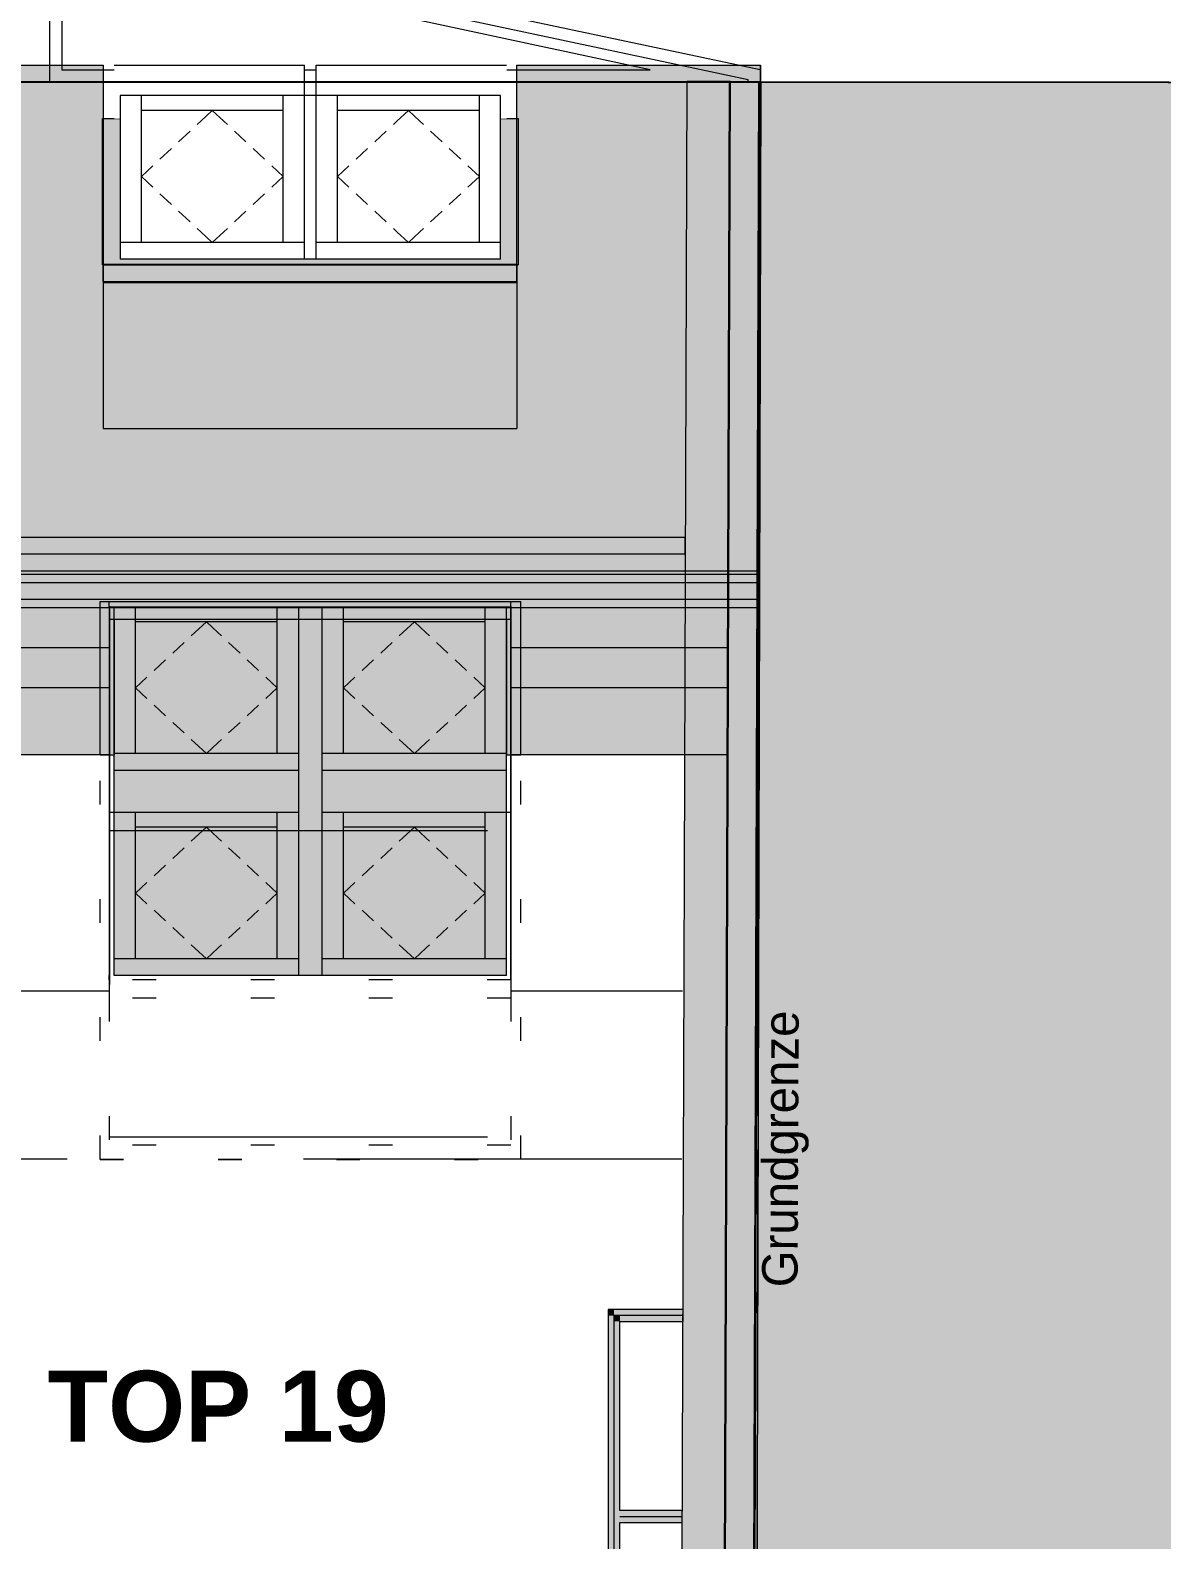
# Model space of a CAD drawing. Header units: metres. Extents: x -3 to 171, y -23 to 41.
# Drawn here: x 149.28 to 154.06, y 29.29 to 35.68 of the extents above; entities that cross this region are included whole.
import ezdxf

# ---------------------------------------------------------------- set-up
doc = ezdxf.new("R2010")
doc.units = ezdxf.units.M
doc.header["$MEASUREMENT"] = 0
doc.set_wipeout_variables(frame=1)
for name, pattern in [('Baufluchtlinie', [0.013, 0.008, -0.005]), ('UNSICHTBAR', [0.4, 0, -0.4]), ('Wipeout_Contour', [1, 0, -1])]:
    doc.linetypes.add(name, pattern=pattern)
for name, color, linetype in [('110 Wand Aussen', 7, 'Continuous'), ('130 Wand Innen', 7, 'Continuous'), ('165 Fassadengestaltung Bänder', 7, 'Continuous'), ('170 Schachtwände', 7, 'Continuous'), ('310 Dachkonstruktion massiv', 7, 'Continuous'), ('325 Dachfenster', 7, 'Continuous'), ('330 Dachaufbau', 7, 'Continuous'), ('725 Nachbarbebauung', 7, 'Continuous'), ('905 VP Beschriftung Übersicht.Übersicht', 7, 'Continuous'), ('Neubau_840 Baulinien', 7, 'Continuous'), ('Neubau_844 Umriss 2D', 7, 'Continuous')]:
    doc.layers.add(name, color=color, linetype=linetype)
doc.styles.add('ERSTELLTER_STIL_2', font='')
doc.styles.add('ERSTELLTER_STIL_8', font='arial.ttf')
doc.styles.get('ERSTELLTER_STIL_2').set_extended_font_data('Eurostile')
doc.linetypes.add('Grenze Grundstück', pattern='A,0,[2,415_260415_PP_VA_1_8 2 DG1.Shx,S=0.00031746,R=0,X=0,Y=0],-0.04,0', length=0.04)

# ---------------------------------------------------------------- blocks, each defined once
blk = doc.blocks.new('Dachfläche_1_2', base_point=(148.5944, 36.3102))
at = {"layer": '165 Fassadengestaltung Bänder', "color": 7, "linetype": 'Continuous', "lineweight": 18, "flags": 128}
for points in [[(147.5492, 36.3102), (148.5944, 36.3102), (152.3642, 35.5114)], [(147.5492, 36.2602), (147.5492, 36.3102)], [(149.3592, 36.0964), (148.5892, 36.2602), (147.5492, 36.2602)], [(149.3592, 35.4602), (149.3592, 36.0964)], [(149.4092, 36.0449), (149.4092, 35.5102)], [(151.8986, 35.5102), (149.4092, 36.0449)], [(149.4092, 35.5102), (151.8986, 35.5102)], [(152.3642, 35.5114), (152.3642, 35.4602)], [(152.3642, 35.4602), (149.3592, 35.4602)]]:
    blk.add_lwpolyline(points, dxfattribs=at)
blk = doc.blocks.new('Decke_1_2', base_point=(152.3668, 35.4597))
at = {"layer": '725 Nachbarbebauung', "linetype": 'Continuous', "lineweight": 0, "true_color": 0x1f1f1f}
blk.add_hatch(color=250, dxfattribs=at).paths.add_polyline_path([(152.3668, 35.4597), (152.3372, 24.0151), (162.4416, 23.9298), (162.4453, 24.7904), (165.2425, 24.7792), (165.2384, 23.8246), (171.2737, 23.7992), (171.3553, 35.4443)])
at = {"layer": '725 Nachbarbebauung', "color": 8, "linetype": 'Continuous', "lineweight": 13, "flags": 128}
blk.add_lwpolyline([(152.3668, 35.4597), (152.3372, 24.0151), (162.4416, 23.9298), (162.4453, 24.7904), (165.2425, 24.7792), (165.2384, 23.8246), (171.2737, 23.7992), (171.3553, 35.4443)], close=True, dxfattribs=at)
blk = doc.blocks.new('Decke_6_2', base_point=(133.3792, 35.4602))
at = {"layer": '165 Fassadengestaltung Bänder', "color": 7, "linetype": 'Continuous', "lineweight": 13, "flags": 128}
blk.add_lwpolyline([(133.3792, 35.4602), (133.3792, 35.5219), (137.0992, 36.3102), (139.2692, 36.3102), (146.4692, 36.3102), (148.5944, 36.3102), (152.3642, 35.5114), (152.3642, 35.4602), (152.3142, 35.4602), (152.3142, 35.4677), (148.5892, 36.2602), (137.0992, 36.2602)], close=True, dxfattribs=at)
blk = doc.blocks.new('Wand_22_2', base_point=(152.0476, 33.4624))
at = {"color": 254, "linetype": 'Wipeout_Contour', "lineweight": 0, "ltscale": 449.388013}
blk.add_wipeout([(145.7867, 33.5324), (145.7867, 33.5249), (145.7942, 33.5324)], dxfattribs=at).dxf.layer = '130 Wand Innen'
at = {"color": 254, "linetype": 'Wipeout_Contour', "lineweight": 0, "ltscale": 615.727366}
blk.add_wipeout([(148.4242, 33.5249), (152.0476, 33.5249), (152.0476, 33.5324), (148.4242, 33.5324)], dxfattribs=at).dxf.layer = '130 Wand Innen'
at = {"color": 254, "linetype": 'Wipeout_Contour', "lineweight": 0, "ltscale": 449.170264}
blk.add_wipeout([(145.7242, 33.4749), (145.7242, 33.4624), (145.7367, 33.4749)], dxfattribs=at).dxf.layer = '130 Wand Innen'
at = {"color": 254, "linetype": 'Wipeout_Contour', "lineweight": 0, "ltscale": 615.67513}
blk.add_wipeout([(148.4242, 33.4624), (152.0476, 33.4624), (152.0476, 33.4749), (148.4242, 33.4749)], dxfattribs=at).dxf.layer = '130 Wand Innen'
at = {"color": 254, "linetype": 'Wipeout_Contour', "lineweight": 0, "ltscale": 449.268505}
blk.add_wipeout([(145.7367, 33.5249), (145.7367, 33.4749), (145.7867, 33.5249)], dxfattribs=at).dxf.layer = '130 Wand Innen'
at = {"color": 254, "linetype": 'Wipeout_Contour', "lineweight": 0, "ltscale": 615.702277}
blk.add_wipeout([(148.4242, 33.4749), (152.0476, 33.4749), (152.0476, 33.5249), (148.4242, 33.5249)], dxfattribs=at).dxf.layer = '130 Wand Innen'
at = {"layer": '130 Wand Innen', "color": 7, "linetype": 'Continuous', "lineweight": 18}
for p, q in [((148.4242, 33.5249), (148.4242, 33.5324)), ((148.4242, 33.4749), (148.4242, 33.5249)), ((148.4242, 33.4624), (148.4242, 33.4749))]:
    blk.add_line(p, q, dxfattribs=at)
at = {"layer": '130 Wand Innen', "color": 7, "linetype": 'Continuous', "lineweight": 18, "flags": 128}
for points in [[(152.0476, 33.5249), (152.0476, 33.5324)], [(152.0476, 33.4749), (152.0476, 33.5249)], [(152.0476, 33.4624), (152.0476, 33.4749)], [(148.4242, 33.4624), (152.0476, 33.4624)]]:
    blk.add_lwpolyline(points, dxfattribs=at)
at = {"color": 254, "linetype": 'Wipeout_Contour', "lineweight": 0, "ltscale": 448.194957}
blk.add_wipeout([(145.7942, 33.5324), (145.7867, 33.5249), (145.7942, 33.5249)], dxfattribs=at).dxf.layer = '130 Wand Innen'
at = {"color": 254, "linetype": 'Wipeout_Contour', "lineweight": 0, "ltscale": 447.981191}
blk.add_wipeout([(145.7367, 33.4749), (145.7242, 33.4624), (145.7367, 33.4624)], dxfattribs=at).dxf.layer = '130 Wand Innen'
at = {"color": 254, "linetype": 'Wipeout_Contour', "lineweight": 0, "ltscale": 603.332528}
blk.add_wipeout([(148.3242, 33.5324), (145.7942, 33.5324), (145.7942, 33.5249), (148.3242, 33.5249)], dxfattribs=at).dxf.layer = '130 Wand Innen'
at = {"color": 254, "linetype": 'Wipeout_Contour', "lineweight": 0, "ltscale": 603.167052}
blk.add_wipeout([(148.3242, 33.4749), (145.7367, 33.4749), (145.7367, 33.4624), (148.3242, 33.4624)], dxfattribs=at).dxf.layer = '130 Wand Innen'
at = {"color": 254, "linetype": 'Wipeout_Contour', "lineweight": 0, "ltscale": 448.10746}
blk.add_wipeout([(145.7867, 33.5249), (145.7367, 33.4749), (145.7867, 33.4749)], dxfattribs=at).dxf.layer = '130 Wand Innen'
at = {"layer": '130 Wand Innen', "color": 7, "linetype": 'Continuous', "lineweight": 18, "flags": 128}
blk.add_lwpolyline([(145.7242, 33.4624), (145.7242, 33.4749)], dxfattribs=at)
at = {"color": 254, "linetype": 'Wipeout_Contour', "lineweight": 0, "ltscale": 603.292293}
blk.add_wipeout([(148.3242, 33.5249), (145.7867, 33.5249), (145.7867, 33.4749), (148.3242, 33.4749)], dxfattribs=at).dxf.layer = '130 Wand Innen'
at = {"layer": '130 Wand Innen', "color": 7, "linetype": 'Continuous', "lineweight": 18}
for p, q in [((148.3242, 33.5324), (148.3242, 33.5249)), ((148.3242, 33.5249), (148.3242, 33.4749)), ((148.3242, 33.4749), (148.3242, 33.4624))]:
    blk.add_line(p, q, dxfattribs=at)
at = {"layer": '130 Wand Innen', "color": 7, "linetype": 'Continuous', "lineweight": 18, "flags": 128}
for points in [[(152.0476, 33.5324), (145.7942, 33.5324)], [(145.7242, 33.4624), (148.3242, 33.4624)]]:
    blk.add_lwpolyline(points, dxfattribs=at)
blk = doc.blocks.new('Wand_79_2', base_point=(152.3469, 30.2652))
at = {"layer": '170 Schachtwände', "linetype": 'Continuous', "lineweight": 0, "true_color": 0x000000}
for points in [[(151.7459, 30.2402), (151.7209, 30.2652), (151.7209, 30.2402)], [(151.7459, 30.2652), (151.7209, 30.2652), (151.7459, 30.2402)], [(151.7459, 30.2402), (152.0368, 30.2402), (152.0369, 30.2652), (151.7459, 30.2652)], [(151.7709, 30.2152), (151.7459, 30.2402), (151.7459, 30.2152)], [(151.7709, 30.2402), (151.7459, 30.2402), (151.7709, 30.2152)], [(151.7709, 30.2152), (152.0367, 30.2152), (152.0368, 30.2402), (151.7709, 30.2402)]]:
    blk.add_hatch(color=18, dxfattribs=at).paths.add_polyline_path(points)
at = {"layer": '170 Schachtwände', "color": 7, "linetype": 'Continuous', "lineweight": 18}
for p, q in [((151.7709, 30.2402), (151.7459, 30.2402)), ((152.0368, 30.2402), (151.7709, 30.2402))]:
    blk.add_line(p, q, dxfattribs=at)
at = {"layer": '170 Schachtwände', "color": 7, "linetype": 'Continuous', "lineweight": 18, "flags": 128}
for points in [[(151.7209, 30.2652), (151.7209, 30.2402)], [(152.0369, 30.2652), (151.7209, 30.2652)], [(151.7709, 30.2152), (152.0367, 30.2152)], [(152.0368, 30.2402), (152.0367, 30.2152)], [(152.0369, 30.2652), (152.0368, 30.2402)]]:
    blk.add_lwpolyline(points, dxfattribs=at)
blk = doc.blocks.new('Wand_80_2', base_point=(151.7209, 30.2652))
at = {"layer": '170 Schachtwände', "linetype": 'Continuous', "lineweight": 0, "true_color": 0x000000}
for points in [[(151.7209, 30.2402), (151.7209, 28.8602), (151.7459, 28.8602), (151.7459, 30.2402)], [(151.7709, 28.8852), (151.7709, 30.2152), (151.7459, 30.2152), (151.7459, 28.8852)], [(151.7709, 28.8852), (151.7459, 28.8602), (151.7709, 28.8602)], [(151.7459, 28.8852), (151.7459, 28.8602), (151.7709, 28.8852)], [(151.7459, 28.8602), (151.7209, 28.8352), (151.7459, 28.8352)], [(151.7459, 28.8602), (151.7209, 28.8602), (151.7209, 28.8352)]]:
    blk.add_hatch(color=18, dxfattribs=at).paths.add_polyline_path(points)
at = {"layer": '170 Schachtwände', "color": 7, "linetype": 'Continuous', "lineweight": 18}
for p, q in [((151.7459, 30.2402), (151.7459, 30.2152)), ((151.7459, 30.2152), (151.7459, 28.8852)), ((151.7459, 28.8852), (151.7459, 28.8602))]:
    blk.add_line(p, q, dxfattribs=at)
at = {"layer": '170 Schachtwände', "color": 7, "linetype": 'Continuous', "lineweight": 18, "flags": 128}
for points in [[(151.7209, 30.2402), (151.7209, 28.8352)], [(151.7709, 29.4152), (151.7709, 30.2152)], [(151.7709, 28.8852), (151.7709, 29.3652)], [(151.7209, 28.8352), (151.7459, 28.8352)]]:
    blk.add_lwpolyline(points, dxfattribs=at)
blk = doc.blocks.new('Wand_81_2', base_point=(152.3439, 29.3652))
at = {"layer": '170 Schachtwände', "linetype": 'Continuous', "lineweight": 0, "true_color": 0x000000}
for points in [[(151.7709, 29.3902), (152.034, 29.3902), (152.0341, 29.4152), (151.7709, 29.4152)], [(151.7709, 29.3652), (152.0339, 29.3652), (152.034, 29.3902), (151.7709, 29.3902)]]:
    blk.add_hatch(color=18, dxfattribs=at).paths.add_polyline_path(points)
at = {"layer": '170 Schachtwände', "color": 7, "linetype": 'Continuous', "lineweight": 18}
blk.add_line((151.7709, 29.3902), (152.034, 29.3902), dxfattribs=at)
at = {"layer": '170 Schachtwände', "color": 7, "linetype": 'Continuous', "lineweight": 18, "flags": 128}
for points in [[(152.0341, 29.4152), (151.7709, 29.4152)], [(152.0339, 29.3652), (152.0341, 29.4152)], [(151.7709, 29.3652), (152.0339, 29.3652)]]:
    blk.add_lwpolyline(points, dxfattribs=at)
blk = doc.blocks.new('Dachfläche_13_2', base_point=(145.7242, 30.9261))
at = {"layer": '310 Dachkonstruktion massiv', "linetype": 'Continuous', "lineweight": 0, "true_color": 0x000000}
for points in [[(146.6711, 33.065), (146.6711, 33.185), (148.3711, 33.185), (148.3711, 33.065), (149.6092, 33.065), (149.6092, 33.185), (151.3092, 33.185), (151.3092, 33.065), (152.2265, 33.065), (152.2268, 33.2347), (146.0342, 33.2347), (146.0342, 33.065)], [(146.0342, 33.065), (146.0342, 32.8953), (146.6711, 32.8953), (146.6711, 33.065)], [(148.3711, 33.065), (148.3711, 32.8953), (149.6092, 32.8953), (149.6092, 33.065)], [(151.3092, 33.065), (151.3092, 32.8953), (152.2262, 32.8953), (152.2265, 33.065)], [(145.7242, 32.8953), (145.7242, 32.6124), (146.6711, 32.6124), (146.6711, 32.8953), (146.0342, 32.8953)], [(148.3711, 32.8953), (148.3711, 32.6124), (149.6092, 32.6124), (149.6092, 32.8953)], [(151.3092, 32.8953), (151.3092, 32.6124), (152.2257, 32.6124), (152.2262, 32.8953)]]:
    blk.add_hatch(color=18, dxfattribs=at).paths.add_polyline_path(points)
at = {"layer": '310 Dachkonstruktion massiv', "color": 7, "linetype": 'Continuous', "lineweight": 13}
for p, q in [((152.2268, 33.2347), (146.0342, 33.2347)), ((148.3711, 33.185), (146.6711, 33.185)), ((151.3092, 33.185), (149.6092, 33.185)), ((146.6711, 33.065), (146.0342, 33.065)), ((149.6092, 33.065), (148.3711, 33.065)), ((152.2265, 33.065), (151.3092, 33.065))]:
    blk.add_line(p, q, dxfattribs=at)
at = {"layer": '310 Dachkonstruktion massiv', "color": 7, "linetype": 'Continuous', "lineweight": 18}
for p, q in [((145.7242, 32.8953), (145.7242, 32.6124)), ((146.6711, 32.8953), (146.6711, 32.6124)), ((148.3711, 32.8953), (148.3711, 32.6124)), ((149.6092, 32.8953), (148.3711, 32.8953)), ((149.6092, 32.8953), (149.6092, 32.6124)), ((151.3092, 32.8953), (151.3092, 32.6124)), ((152.2262, 32.8953), (151.3092, 32.8953)), ((152.2262, 32.8953), (152.2257, 32.6124)), ((146.6711, 32.6124), (145.7242, 32.6124)), ((149.6092, 32.6124), (148.3711, 32.6124)), ((152.2257, 32.6124), (151.3092, 32.6124))]:
    blk.add_line(p, q, dxfattribs=at)
at = {"layer": '310 Dachkonstruktion massiv', "color": 7, "linetype": 'Continuous', "lineweight": 18, "flags": 128}
for points in [[(148.7042, 35.0602), (148.7042, 35.4602)], [(148.7042, 35.4602), (149.5841, 35.4602)], [(149.5841, 35.4602), (149.5841, 34.6147)], [(151.3341, 34.6147), (151.3341, 35.4602)], [(151.3341, 35.4602), (152.2342, 35.4602)], [(152.2257, 32.6124), (152.2352, 35.4602)], [(152.2342, 35.4602), (152.2268, 33.2347)], [(152.2342, 35.4602), (152.2352, 35.4602)], [(148.7042, 35.0602), (148.7042, 34.9302)], [(148.8842, 35.0602), (148.7042, 35.0602)], [(148.8842, 34.7502), (148.8842, 34.7647), (148.8842, 35.0602)], [(146.0342, 33.2347), (146.0342, 33.9052), (146.0342, 34.9352)], [(146.0342, 34.9352), (147.4242, 34.9352)], [(147.4242, 34.9352), (147.4242, 34.8402)], [(148.8842, 34.9302), (148.7042, 34.9302)], [(147.4242, 34.8402), (147.5442, 34.8402)], [(147.5442, 34.8402), (147.5442, 34.7697)], [(147.4242, 34.7697), (147.4242, 34.7502)], [(147.4242, 34.7697), (147.5442, 34.7697)], [(147.4242, 34.7502), (148.8842, 34.7502)], [(147.5442, 34.7502), (147.5442, 34.7697)], [(149.5841, 34.6147), (151.3341, 34.6147)], [(145.7242, 33.9052), (145.7242, 32.8953)], [(146.0342, 33.9052), (145.7242, 33.9052)], [(146.6711, 32.8953), (146.0342, 32.8953), (145.7242, 32.8953)]]:
    blk.add_lwpolyline(points, dxfattribs=at)
at = {"layer": '310 Dachkonstruktion massiv', "color": 7, "linetype": 'Continuous', "lineweight": 13, "flags": 128}
for points in [[(146.0342, 33.2347), (146.0342, 33.065), (146.0342, 32.8953)], [(152.2268, 33.2347), (152.2265, 33.065), (152.2262, 32.8953)], [(146.6711, 33.185), (146.6711, 33.065), (146.6711, 32.8953)], [(148.3711, 33.185), (148.3711, 33.065), (148.3711, 32.8953)], [(149.6092, 33.185), (149.6092, 33.065), (149.6092, 32.8953)], [(151.3092, 33.185), (151.3092, 33.065), (151.3092, 32.8953)]]:
    blk.add_lwpolyline(points, dxfattribs=at)
blk = doc.blocks.new('Wand_113_2', base_point=(152.3642, 35.4602))
at = {"layer": '110 Wand Aussen', "linetype": 'Continuous', "lineweight": 0, "true_color": 0x000000}
for points in [[(152.1842, 20.4607), (152.2342, 35.4607), (152.0542, 35.4613), (152.0042, 20.4613)], [(152.1892, 20.4607), (152.2392, 35.4607), (152.2342, 35.4607), (152.1842, 20.4607)], [(152.3092, 20.4603), (152.3592, 35.4603), (152.2392, 35.4607), (152.1892, 20.4607)], [(152.3142, 20.4602), (152.3642, 35.4602), (152.3592, 35.4603), (152.3092, 20.4603)]]:
    blk.add_hatch(color=18, dxfattribs=at).paths.add_polyline_path(points)
at = {"layer": '110 Wand Aussen', "color": 7, "linetype": 'Continuous', "lineweight": 18}
blk.add_line((152.1842, 20.4607), (152.2342, 35.4607), dxfattribs=at)
at = {"layer": '110 Wand Aussen', "color": 7, "linetype": 'Continuous', "lineweight": 13}
for p, q in [((152.1892, 20.4607), (152.2392, 35.4607)), ((152.3092, 20.4603), (152.3592, 35.4603))]:
    blk.add_line(p, q, dxfattribs=at)
at = {"layer": '110 Wand Aussen', "color": 7, "linetype": 'Continuous', "lineweight": 18, "flags": 128}
for points in [[(152.0542, 35.4613), (152.0181, 24.6152)], [(152.2342, 35.4607), (152.0542, 35.4613)]]:
    blk.add_lwpolyline(points, dxfattribs=at)
at = {"layer": '110 Wand Aussen', "color": 7, "linetype": 'Continuous', "lineweight": 13, "flags": 128}
for points in [[(152.2392, 35.4607), (152.2342, 35.4607)], [(152.3592, 35.4603), (152.2392, 35.4607)], [(152.3142, 20.4602), (152.3642, 35.4602)], [(152.3642, 35.4602), (152.3592, 35.4603)]]:
    blk.add_lwpolyline(points, dxfattribs=at)
blk = doc.blocks.new('VELUX SlopeRoofBundle[20]_2', base_point=(133.3792, 35.4602))
at = {"color": 254, "linetype": 'Wipeout_Contour', "lineweight": 0, "ltscale": 925.085336}
blk.add_wipeout([(150.4361, 35.5302), (149.6311, 35.5302), (149.6311, 35.3041), (149.6561, 35.3041), (149.6561, 35.4015), (150.4361, 35.4015)], dxfattribs=at).dxf.layer = '325 Dachfenster'
at = {"color": 254, "linetype": 'Wipeout_Contour', "lineweight": 0, "ltscale": 929.722679}
blk.add_wipeout([(150.4861, 35.4015), (151.2661, 35.4015), (151.2661, 35.3041), (151.2911, 35.3041), (151.2911, 35.5302), (150.4861, 35.5302)], dxfattribs=at).dxf.layer = '325 Dachfenster'
at = {"layer": '325 Dachfenster', "linetype": 'Continuous', "lineweight": 0, "flags": 128}
for points in [[(149.6311, 35.5302), (150.4361, 35.5302)], [(150.4861, 35.5302), (151.2911, 35.5302)]]:
    blk.add_lwpolyline(points, dxfattribs=at)
at = {"color": 254, "linetype": 'Wipeout_Contour', "lineweight": 0, "ltscale": 617.965358}
blk.add_wipeout([(149.6561, 35.4015), (149.6561, 34.7099), (151.2661, 34.7099), (151.2661, 35.4015)], dxfattribs=at).dxf.layer = '325 Dachfenster'
at = {"layer": '325 Dachfenster', "linetype": 'Continuous', "lineweight": 0, "flags": 128}
for points in [[(150.4361, 34.7099), (150.4361, 35.4015), (150.4361, 35.5302)], [(150.4861, 34.7099), (150.4861, 35.4015), (150.4861, 35.5302)], [(151.2661, 35.4015), (150.4861, 35.4015), (150.4361, 35.4015), (149.6561, 35.4015)], [(149.6561, 35.4015), (149.6561, 34.7099)], [(149.7461, 34.7807), (149.7461, 35.4015)], [(150.3461, 34.7807), (150.3461, 35.4015)], [(150.5761, 34.7807), (150.5761, 35.4015)], [(151.1761, 34.7807), (151.1761, 35.4015)], [(151.2661, 34.7099), (151.2661, 35.4015)], [(150.3461, 35.3379), (149.7461, 35.3379)], [(150.0461, 35.3379), (149.9976, 35.2929), (149.9823, 35.2787)], [(150.0461, 35.3379), (150.0945, 35.2929), (150.1098, 35.2787)], [(151.1761, 35.3379), (150.5761, 35.3379)], [(150.8761, 35.3379), (150.8276, 35.2929), (150.8123, 35.2787)], [(150.8761, 35.3379), (150.9245, 35.2929), (150.9398, 35.2787)], [(149.952, 35.2505), (149.9036, 35.2055)], [(150.1401, 35.2505), (150.1885, 35.2055)], [(150.782, 35.2505), (150.7336, 35.2055)], [(150.9701, 35.2505), (151.0185, 35.2055)], [(149.8733, 35.1774), (149.8248, 35.1324)], [(150.2188, 35.1774), (150.2673, 35.1324)], [(150.7033, 35.1774), (150.6548, 35.1324)], [(151.0488, 35.1774), (151.0973, 35.1324)], [(149.7945, 35.1043), (149.7461, 35.0593)], [(150.2976, 35.1043), (150.3461, 35.0593)], [(150.6245, 35.1043), (150.5761, 35.0593)], [(151.1276, 35.1043), (151.1761, 35.0593)], [(149.7945, 35.0143), (149.7461, 35.0593)], [(150.2976, 35.0143), (150.3461, 35.0593)], [(150.6245, 35.0143), (150.5761, 35.0593)], [(151.1276, 35.0143), (151.1761, 35.0593)], [(149.8733, 34.9411), (149.8248, 34.9861)], [(150.2188, 34.9411), (150.2673, 34.9861)], [(150.7033, 34.9411), (150.6548, 34.9861)], [(151.0488, 34.9411), (151.0973, 34.9861)], [(149.952, 34.868), (149.9036, 34.913)], [(150.1401, 34.868), (150.1885, 34.913)], [(150.782, 34.868), (150.7336, 34.913)], [(150.9701, 34.868), (151.0185, 34.913)], [(150.0461, 34.7807), (149.9976, 34.8257), (149.9823, 34.8398)], [(150.0461, 34.7807), (150.0945, 34.8257), (150.1098, 34.8398)], [(150.8761, 34.7807), (150.8276, 34.8257), (150.8123, 34.8398)], [(150.8761, 34.7807), (150.9245, 34.8257), (150.9398, 34.8398)], [(150.4361, 34.7807), (149.6561, 34.7807)], [(151.2661, 34.7807), (150.4861, 34.7807)], [(151.2661, 34.7099), (150.4861, 34.7099), (150.4361, 34.7099), (149.6561, 34.7099)]]:
    blk.add_lwpolyline(points, dxfattribs=at)
blk = doc.blocks.new('Dachfläche_18_2', base_point=(151.3411, 35.3041))
at = {"layer": '325 Dachfenster', "linetype": 'Continuous', "lineweight": 0, "true_color": 0x000000}
blk.add_hatch(color=18, dxfattribs=at).paths.add_polyline_path([(151.2661, 34.7099), (149.6561, 34.7099), (149.6561, 35.3041), (149.5811, 35.3041), (149.5811, 34.6858), (151.3411, 34.6858), (151.3411, 35.3041), (151.2661, 35.3041)])
at = {"layer": '325 Dachfenster', "color": 7, "linetype": 'Continuous', "lineweight": 13, "true_color": 0xf4f4f4, "flags": 128}
for points in [[(149.5811, 35.3041), (149.6311, 35.3041), (149.6561, 35.3041)], [(149.5811, 34.6858), (149.5811, 35.3041)], [(151.2661, 35.3041), (151.2911, 35.3041), (151.3411, 35.3041)], [(151.3411, 35.3041), (151.3411, 34.6858)], [(151.3411, 34.6858), (149.5811, 34.6858)], [(149.5811, 34.6858), (149.5811, 34.6857)], [(149.5811, 34.6857), (151.3411, 34.6857)], [(149.5841, 34.6147), (149.5841, 34.6857)], [(149.5842, 34.6857), (149.5842, 34.6109)], [(151.3342, 34.6857), (151.3342, 34.6109)], [(151.3411, 34.6857), (151.3411, 34.6858)], [(149.5841, 34.6147), (149.5841, 33.9924)], [(149.5841, 34.6147), (149.5842, 34.6147)], [(149.5842, 34.6109), (151.3342, 34.6109)], [(151.3341, 34.6109), (151.3341, 33.9924)], [(149.5841, 33.9924), (151.3341, 33.9924)]]:
    blk.add_lwpolyline(points, dxfattribs=at)
at = {"layer": '325 Dachfenster', "linetype": 'Continuous', "lineweight": 0}
blk.add_blockref('VELUX SlopeRoofBundle[20]_2', (133.3792, 35.4602), dxfattribs=at)
blk = doc.blocks.new('Dachfläche_26_2', base_point=(146.0342, 30.8602))
at = {"layer": '330 Dachaufbau', "linetype": 'Continuous', "lineweight": 0, "true_color": 0x000000}
for points in [[(152.3581, 33.3902), (152.3652, 35.5302), (151.3342, 35.5302), (151.3342, 34.6887), (149.5842, 34.6887), (149.5842, 35.5302), (148.5742, 35.5302), (148.5742, 35.0602), (148.8842, 35.0602), (148.8842, 34.725), (146.0342, 34.725), (146.0342, 33.3902)], [(152.3581, 33.3902), (146.0342, 33.3902), (146.0342, 33.3761), (152.358, 33.3761)], [(146.0342, 33.3761), (146.0342, 33.3407), (152.358, 33.3407), (152.358, 33.3761)], [(152.3579, 33.27), (146.0342, 33.27), (146.0342, 33.2347), (152.3578, 33.2347)]]:
    blk.add_hatch(color=18, dxfattribs=at).paths.add_polyline_path(points)
at = {"layer": '330 Dachaufbau', "linetype": 'Continuous', "lineweight": 0, "true_color": 0xffffff}
blk.add_hatch(color=7, dxfattribs=at).paths.add_polyline_path([(152.358, 33.3407), (146.0342, 33.3407), (146.0342, 33.27), (152.3579, 33.27)])
at = {"layer": '330 Dachaufbau', "color": 7, "linetype": 'Continuous', "lineweight": 13}
for p, q in [((152.3581, 33.3902), (146.0342, 33.3902)), ((152.358, 33.3761), (146.0342, 33.3761)), ((152.358, 33.3407), (146.0342, 33.3407)), ((152.3579, 33.27), (146.0342, 33.27)), ((152.3578, 33.2347), (146.0342, 33.2347))]:
    blk.add_line(p, q, dxfattribs=at)
at = {"layer": '330 Dachaufbau', "color": 7, "linetype": 'Continuous', "lineweight": 18, "flags": 128}
for points in [[(148.5742, 35.5302), (149.5842, 35.5302)], [(148.5742, 35.0602), (148.5742, 35.5302)], [(149.5842, 35.5302), (149.5842, 34.6887)], [(151.3342, 35.5302), (152.3652, 35.5302)], [(151.3342, 34.6887), (151.3342, 35.5302)], [(152.3578, 33.2347), (152.3654, 35.5302)], [(152.3652, 35.5302), (152.3581, 33.3902)], [(152.3652, 35.5302), (152.3653, 35.5302), (152.3654, 35.5302), (152.3654, 35.5302)], [(148.8842, 35.0602), (148.5742, 35.0602)], [(148.8842, 34.725), (148.8842, 35.0602)], [(146.0342, 34.725), (148.8842, 34.725)], [(146.0342, 33.3902), (146.0342, 34.725)], [(149.5842, 34.6887), (151.3342, 34.6887)]]:
    blk.add_lwpolyline(points, dxfattribs=at)
at = {"layer": '330 Dachaufbau', "color": 7, "linetype": 'Continuous', "lineweight": 13, "flags": 128}
for points in [[(146.0342, 33.3902), (146.0342, 33.3761), (146.0342, 33.3407), (146.0342, 33.27), (146.0342, 33.2347)], [(152.3581, 33.3902), (152.358, 33.3761), (152.358, 33.3407), (152.3579, 33.27), (152.3578, 33.2347)]]:
    blk.add_lwpolyline(points, dxfattribs=at)
blk = doc.blocks.new('VELUX SlopeRoofBundle[34]_2', base_point=(133.3792, 35.4602))
at = {"layer": '325 Dachfenster', "linetype": 'Continuous', "lineweight": 0, "flags": 128}
for points in [[(149.6092, 33.2384), (149.6311, 33.2384), (151.2911, 33.2384), (151.3092, 33.2384)], [(149.6092, 33.2384), (149.6092, 32.3701), (149.6092, 31.6785)], [(149.6311, 31.6785), (149.6311, 32.3701), (149.6311, 33.2384)], [(149.7211, 32.6176), (149.7211, 33.2384)], [(150.3211, 32.6176), (150.3211, 33.2384)], [(150.4111, 33.2384), (150.4111, 32.3701), (150.4111, 31.6785)], [(150.5111, 31.6785), (150.5111, 32.3701), (150.5111, 33.2384)], [(150.6011, 32.6176), (150.6011, 33.2384)], [(151.2011, 32.6176), (151.2011, 33.2384)], [(151.2911, 31.6785), (151.2911, 32.3701), (151.2911, 33.2384)], [(151.3092, 31.6785), (151.3092, 32.3701), (151.3092, 33.2384)], [(150.3211, 33.1748), (149.7211, 33.1748)], [(150.0211, 33.1748), (149.9726, 33.1298), (149.9573, 33.1156)], [(150.0211, 33.1748), (150.0695, 33.1298), (150.0848, 33.1156)], [(151.2011, 33.1748), (150.6011, 33.1748)], [(150.9011, 33.1748), (150.8526, 33.1298), (150.8373, 33.1156)], [(150.9011, 33.1748), (150.9495, 33.1298), (150.9648, 33.1156)], [(149.927, 33.0875), (149.8786, 33.0425)], [(150.1151, 33.0875), (150.1635, 33.0425)], [(150.807, 33.0875), (150.7586, 33.0425)], [(150.9951, 33.0875), (151.0435, 33.0425)], [(149.8483, 33.0143), (149.7998, 32.9693)], [(150.1938, 33.0143), (150.2423, 32.9693)], [(150.7283, 33.0143), (150.6798, 32.9693)], [(151.0738, 33.0143), (151.1223, 32.9693)], [(149.7695, 32.9412), (149.7211, 32.8962)], [(149.7695, 32.8512), (149.7211, 32.8962)], [(150.2726, 32.9412), (150.3211, 32.8962)], [(150.2726, 32.8512), (150.3211, 32.8962)], [(150.6495, 32.9412), (150.6011, 32.8962)], [(150.6495, 32.8512), (150.6011, 32.8962)], [(151.1526, 32.9412), (151.2011, 32.8962)], [(151.1526, 32.8512), (151.2011, 32.8962)], [(149.8483, 32.778), (149.7998, 32.823)], [(150.1938, 32.778), (150.2423, 32.823)], [(150.7283, 32.778), (150.6798, 32.823)], [(151.0738, 32.778), (151.1223, 32.823)], [(149.927, 32.7049), (149.8786, 32.7499)], [(150.1151, 32.7049), (150.1635, 32.7499)], [(150.807, 32.7049), (150.7586, 32.7499)], [(150.9951, 32.7049), (151.0435, 32.7499)], [(150.0211, 32.6176), (149.9726, 32.6626), (149.9573, 32.6768)], [(150.0211, 32.6176), (150.0695, 32.6626), (150.0848, 32.6768)], [(150.9011, 32.6176), (150.8526, 32.6626), (150.8373, 32.6768)], [(150.9011, 32.6176), (150.9495, 32.6626), (150.9648, 32.6768)], [(150.4111, 32.6176), (149.6311, 32.6176)], [(151.2911, 32.6176), (150.5111, 32.6176)], [(150.4111, 32.5469), (149.6311, 32.5469)], [(151.2911, 32.5469), (150.5111, 32.5469)], [(149.6092, 32.3701), (150.4111, 32.3701)], [(149.7211, 31.7493), (149.7211, 32.3701)], [(150.3211, 31.7493), (150.3211, 32.3701)], [(150.5111, 32.3701), (151.3092, 32.3701)], [(150.6011, 31.7493), (150.6011, 32.3701)], [(151.2011, 31.7493), (151.2011, 32.3701)], [(150.3211, 32.3065), (149.7211, 32.3065)], [(150.0211, 32.3065), (149.9726, 32.2614), (149.9573, 32.2473)], [(150.0211, 32.3065), (150.0695, 32.2614), (150.0848, 32.2473)], [(151.2011, 32.3065), (150.6011, 32.3065)], [(150.9011, 32.3065), (150.8526, 32.2614), (150.8373, 32.2473)], [(150.9011, 32.3065), (150.9495, 32.2614), (150.9648, 32.2473)], [(149.927, 32.2191), (149.8786, 32.1741)], [(150.1151, 32.2191), (150.1635, 32.1741)], [(150.807, 32.2191), (150.7586, 32.1741)], [(150.9951, 32.2191), (151.0435, 32.1741)], [(149.8483, 32.146), (149.7998, 32.101)], [(150.1938, 32.146), (150.2423, 32.101)], [(150.7283, 32.146), (150.6798, 32.101)], [(151.0738, 32.146), (151.1223, 32.101)], [(149.7695, 32.0729), (149.7211, 32.0279)], [(150.2726, 32.0729), (150.3211, 32.0279)], [(150.6495, 32.0729), (150.6011, 32.0279)], [(151.1526, 32.0729), (151.2011, 32.0279)], [(149.7695, 31.9828), (149.7211, 32.0279)], [(150.2726, 31.9828), (150.3211, 32.0279)], [(150.6495, 31.9828), (150.6011, 32.0279)], [(151.1526, 31.9828), (151.2011, 32.0279)], [(149.8483, 31.9097), (149.7998, 31.9547)], [(150.1938, 31.9097), (150.2423, 31.9547)], [(150.7283, 31.9097), (150.6798, 31.9547)], [(151.0738, 31.9097), (151.1223, 31.9547)], [(149.927, 31.8366), (149.8786, 31.8816)], [(150.1151, 31.8366), (150.1635, 31.8816)], [(150.807, 31.8366), (150.7586, 31.8816)], [(150.9951, 31.8366), (151.0435, 31.8816)], [(150.0211, 31.7493), (149.9726, 31.7943), (149.9573, 31.8084)], [(150.0211, 31.7493), (150.0695, 31.7943), (150.0848, 31.8084)], [(150.9011, 31.7493), (150.8526, 31.7943), (150.8373, 31.8084)], [(150.9011, 31.7493), (150.9495, 31.7943), (150.9648, 31.8084)], [(150.4111, 31.7493), (149.6311, 31.7493)], [(151.2911, 31.7493), (150.5111, 31.7493)], [(151.2911, 31.6785), (150.5111, 31.6785), (150.4111, 31.6785), (149.6311, 31.6785)]]:
    blk.add_lwpolyline(points, dxfattribs=at)
blk = doc.blocks.new('Dachfläche_36_2', base_point=(151.3511, 33.2609))
at = {"layer": '325 Dachfenster', "linetype": 'Continuous', "lineweight": 0, "true_color": 0x000000}
for points in [[(149.5711, 32.6124), (149.5711, 32.6106), (149.6311, 32.6106), (149.6311, 33.185), (149.6092, 33.185), (149.6092, 32.6124)], [(151.3511, 32.6124), (151.3092, 32.6124), (151.3092, 33.185), (151.2911, 33.185), (151.2911, 32.6106), (151.3511, 32.6106)]]:
    blk.add_hatch(color=18, dxfattribs=at).paths.add_polyline_path(points)
at = {"layer": '325 Dachfenster', "color": 7, "linetype": 'Continuous', "lineweight": 13}
for p, q in [((149.6092, 33.185), (149.6092, 32.6124)), ((149.6311, 33.185), (149.6092, 33.185)), ((149.6311, 33.185), (149.6311, 32.6106)), ((151.3092, 33.185), (151.2911, 33.185)), ((151.2911, 33.185), (151.2911, 32.6106)), ((151.3092, 33.185), (151.3092, 32.6124)), ((149.5711, 32.6124), (149.5711, 32.6106)), ((149.6092, 32.6124), (149.5711, 32.6124)), ((149.6311, 32.6106), (149.5711, 32.6106)), ((151.3511, 32.6106), (151.2911, 32.6106)), ((151.3511, 32.6124), (151.3092, 32.6124)), ((151.3511, 32.6124), (151.3511, 32.6106))]:
    blk.add_line(p, q, dxfattribs=at)
at = {"layer": '325 Dachfenster', "color": 7, "linetype": 'Continuous', "lineweight": 13, "true_color": 0xf4f4f4, "flags": 128}
for points in [[(149.5711, 33.2609), (151.3511, 33.2609)], [(149.5711, 32.6124), (149.5711, 33.2609)], [(149.6311, 33.2384), (151.2911, 33.2384)], [(149.6311, 33.185), (149.6311, 33.2384)], [(151.2911, 33.185), (151.2911, 33.2384)], [(151.3511, 32.6124), (151.3511, 33.2609)]]:
    blk.add_lwpolyline(points, dxfattribs=at)
at = {"layer": '325 Dachfenster', "color": 255, "linetype": 'UNSICHTBAR', "lineweight": 13, "flags": 128}
for points in [[(149.6092, 33.2384), (149.6092, 33.2609)], [(149.6092, 33.2609), (151.3092, 33.2609)], [(151.3092, 33.2384), (151.3092, 33.2609)], [(149.5711, 30.9024), (149.5711, 32.6124)], [(151.3511, 30.9024), (151.3511, 32.6124)], [(149.6092, 31.6606), (149.6092, 31.6785)], [(151.3092, 31.6606), (151.3092, 31.6785)], [(149.6092, 31.6606), (149.6092, 31.5837)], [(151.3092, 31.6606), (149.6092, 31.6606)], [(151.3092, 31.6606), (151.3092, 31.5837)], [(151.3092, 31.5837), (149.6092, 31.5837)], [(149.6092, 31.5837), (149.6092, 30.9615)], [(151.3092, 31.5837), (151.3092, 30.9615)], [(151.3092, 30.9615), (149.6092, 30.9615)], [(149.5711, 30.9024), (151.3511, 30.9024)], [(149.5711, 30.9006), (149.5711, 30.9024)], [(149.5711, 30.9006), (151.3511, 30.9006)], [(151.3511, 30.9006), (151.3511, 30.9024)]]:
    blk.add_lwpolyline(points, dxfattribs=at)
at = {"layer": '325 Dachfenster', "linetype": 'Continuous', "lineweight": 0}
blk.add_blockref('VELUX SlopeRoofBundle[34]_2', (133.3792, 35.4602), dxfattribs=at)

msp = doc.modelspace()

# ---------------------------------------------------------------- hatches: boundary and pattern name
at = {"layer": '905 VP Beschriftung Übersicht.Übersicht', "linetype": 'Continuous', "lineweight": 0}
msp.add_hatch(color=255, dxfattribs=at).paths.add_polyline_path([(151.2892, 33.2415), (151.2892, 31.6817), (149.6292, 31.6817), (149.6292, 33.2415)])
at = {"layer": '905 VP Beschriftung Übersicht.Übersicht', "linetype": 'Continuous', "lineweight": 0, "true_color": 0x2a2e32}
msp.add_hatch(color=250, dxfattribs=at).paths.add_polyline_path([(151.2892, 33.2415), (151.2892, 31.6817), (149.6292, 31.6817), (149.6292, 33.2415)])

# ---------------------------------------------------------------- linework, layer by layer
at = {"layer": '310 Dachkonstruktion massiv', "color": 8, "linetype": 'Baufluchtlinie', "lineweight": 13, "ltscale": 200}
for p, q in [((149.6111, 33.2415), (149.6111, 30.996)), ((151.3092, 33.2415), (151.3092, 30.996)), ((149.6111, 32.2922), (151.3092, 32.2922)), ((149.6111, 30.996), (151.3092, 30.996))]:
    msp.add_line(p, q, dxfattribs=at)
for points in [[(152.0326, 30.9024), (145.7242, 30.9024), (145.7242, 31.6124)], [(149.6111, 31.6124), (148.4242, 31.6124)], [(152.0352, 31.6124), (151.3092, 31.6124)]]:
    msp.add_lwpolyline(points, dxfattribs=at)

# ---------------------------------------------------------------- block references
at = {"layer": '130 Wand Innen', "color": 7, "lineweight": 35}
msp.add_blockref('Wand_22_2', (152.0476, 33.4624), dxfattribs=at)
at = {"layer": '165 Fassadengestaltung Bänder', "color": 7, "linetype": 'Continuous', "lineweight": 13}
msp.add_blockref('Decke_6_2', (133.3792, 35.4602), dxfattribs=at)
at = {"layer": '165 Fassadengestaltung Bänder', "color": 7, "linetype": 'Continuous', "lineweight": 18}
msp.add_blockref('Dachfläche_1_2', (148.5944, 36.3102), dxfattribs=at)
at = {"layer": '170 Schachtwände', "color": 7, "lineweight": 35}
for name, p in [('Wand_79_2', (152.3469, 30.2652)), ('Wand_80_2', (151.7209, 30.2652)), ('Wand_81_2', (152.3439, 29.3652))]:
    msp.add_blockref(name, p, dxfattribs=at)
at = {"layer": '325 Dachfenster', "color": 7, "linetype": 'Continuous', "lineweight": 13, "true_color": 0xf4f4f4}
msp.add_blockref('Dachfläche_36_2', (151.3511, 33.2609), dxfattribs=at)
at = {"layer": '725 Nachbarbebauung', "color": 8, "linetype": 'Continuous', "lineweight": 13}
msp.add_blockref('Decke_1_2', (152.3668, 35.4597), dxfattribs=at)

# ---------------------------------------------------------------- texts
at = {"layer": '905 VP Beschriftung Übersicht.Übersicht', "color": 7, "linetype": 'Continuous', "lineweight": 13, "insert": (150.7932, 30.0067), "char_height": 0.3, "attachment_point": 3, "style": 'ERSTELLTER_STIL_8'}
msp.add_mtext('\\A1;{\\pqr;\\fHelvetica|b1|i0|c0|p0;\\W1.000000;TOP 19}', dxfattribs=at)
at = {"layer": 'Neubau_844 Umriss 2D', "color": 254, "linetype": 'Continuous', "lineweight": 13, "true_color": 0xe3e3e3, "insert": (152.4726, 30.9452), "char_height": 0.15, "attachment_point": 5, "rotation": 89.74578, "style": 'ERSTELLTER_STIL_2'}
msp.add_mtext('\\A1;{\\pqc;\\fEurostile|b0|i0|c0|p0;\\W1.000000;Grundgrenze}', dxfattribs=at)

# ---------------------------------------------------------------- next in the draw order: linework, layer by layer
at = {"layer": 'Neubau_840 Baulinien', "color": 254, "linetype": 'Grenze Grundstück', "lineweight": 13, "true_color": 0xe3e3e3}
msp.add_lwpolyline([(133.3792, 35.46), (152.3642, 35.459), (152.3372, 24.0151), (152.2792, 15.8929), (152.2278, 4.1322), (133.4457, 1.4333), (133.4356, 23.2572)], close=True, dxfattribs=at)

# ---------------------------------------------------------------- next in the draw order: block references
at = {"layer": '110 Wand Aussen', "color": 7, "lineweight": 25}
msp.add_blockref('Wand_113_2', (152.3642, 35.4602), dxfattribs=at)
at = {"layer": '310 Dachkonstruktion massiv', "color": 7, "linetype": 'Continuous', "lineweight": 18}
msp.add_blockref('Dachfläche_13_2', (145.7242, 30.9261), dxfattribs=at)

# ---------------------------------------------------------------- next in the draw order: block references
at = {"layer": '325 Dachfenster', "color": 7, "linetype": 'Continuous', "lineweight": 13, "true_color": 0xf4f4f4}
msp.add_blockref('Dachfläche_18_2', (151.3411, 35.3041), dxfattribs=at)

# ---------------------------------------------------------------- next in the draw order: linework, layer by layer
at = {"layer": 'Neubau_840 Baulinien', "color": 1, "linetype": 'Continuous', "lineweight": 25, "true_color": 0xfb0106}
msp.add_lwpolyline([(121.8423, 35.5256), (133.3792, 35.4602), (152.3642, 35.4602), (171.3553, 35.4443)], dxfattribs=at)

# ---------------------------------------------------------------- next in the draw order: block references
at = {"layer": '330 Dachaufbau', "color": 7, "linetype": 'Continuous', "lineweight": 18}
msp.add_blockref('Dachfläche_26_2', (146.0342, 30.8602), dxfattribs=at)

doc.saveas('drawing.dxf')
